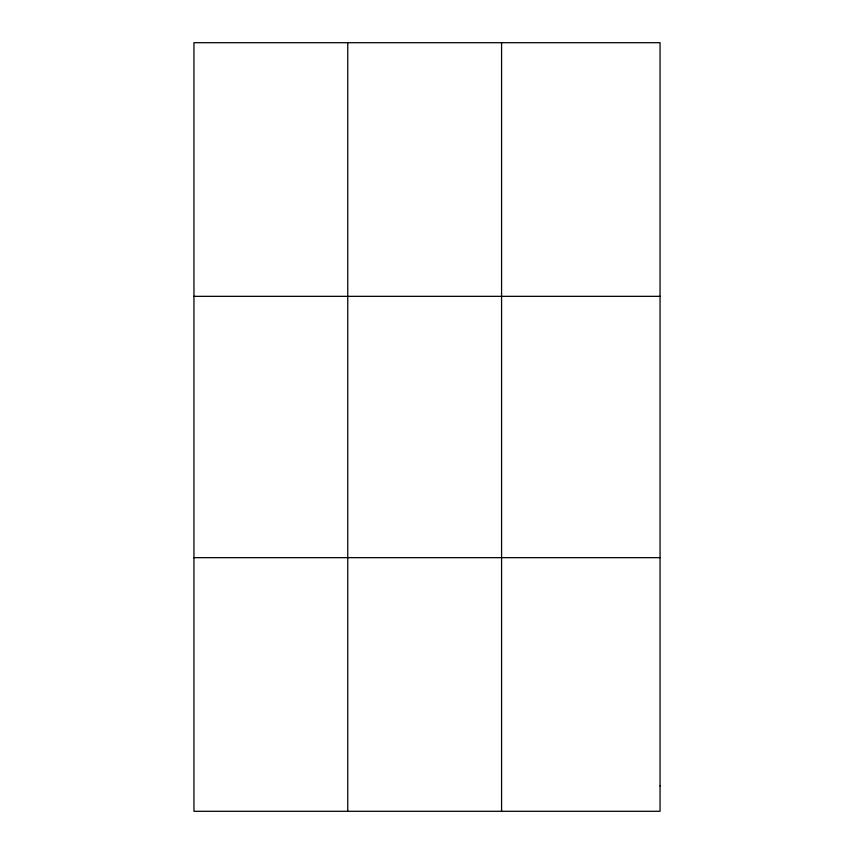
<?xml version="1.0" encoding="UTF-8"?>
<svg xmlns="http://www.w3.org/2000/svg" width="854" height="854" viewBox="0 0 854 854"><rect width="100%" height="100%" fill="white"/><g stroke="black" fill="none" stroke-linecap="round" stroke-linejoin="round"><path stroke-width="1.28" d="M347.759 811.3L347.759 42.7M501.576 811.3L501.576 42.7M193.954 296.338L660.046 296.338M193.954 557.662L660.046 557.662M660.046 785.936L660.046 811.3L193.954 811.3L193.954 42.7L660.046 42.7L660.046 785.936"/></g></svg>
